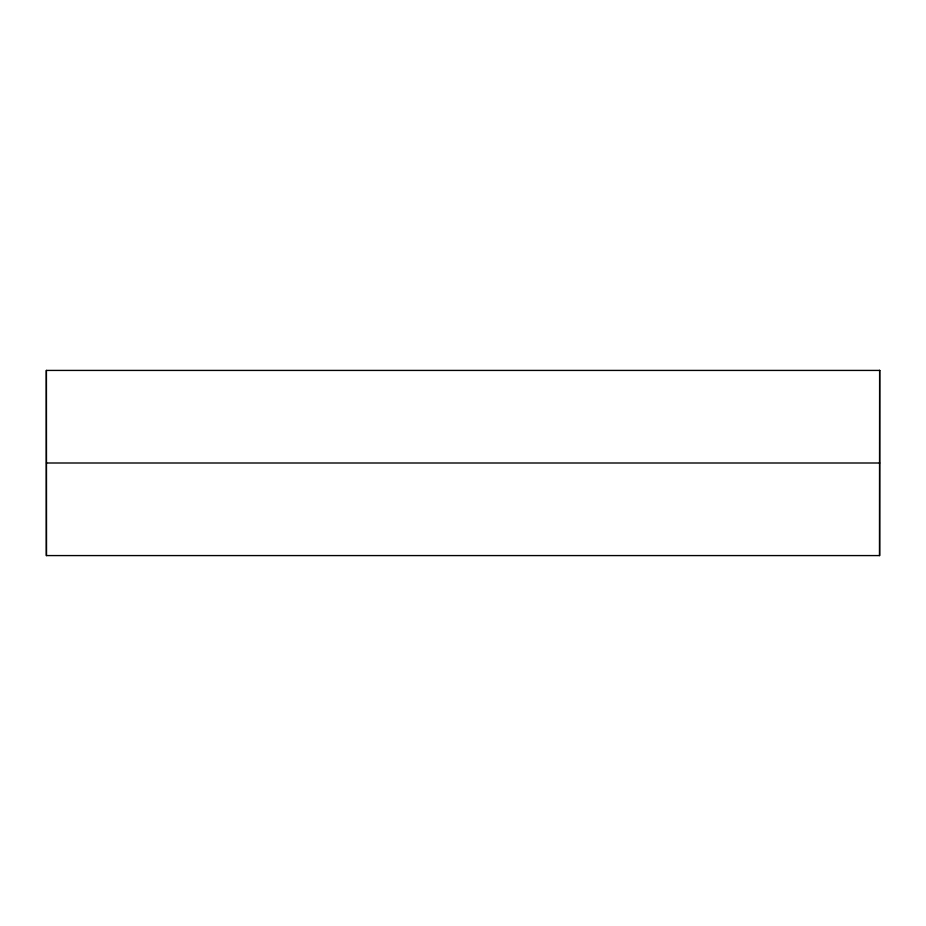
<?xml version="1.0" encoding="UTF-8"?>
<svg xmlns="http://www.w3.org/2000/svg" width="926" height="926" viewBox="0 0 926 926"><rect width="100%" height="100%" fill="white"/><g stroke="black" fill="none" stroke-linecap="round" stroke-linejoin="round"><path stroke-width="1.39" d="M46.52 463L879.7 463M879.619 370.423L879.48 555.577M46.427 370.423L46.52 555.577M879.7 370.423L46.3 370.423L46.3 555.577L879.7 555.577L879.7 370.423"/></g></svg>
